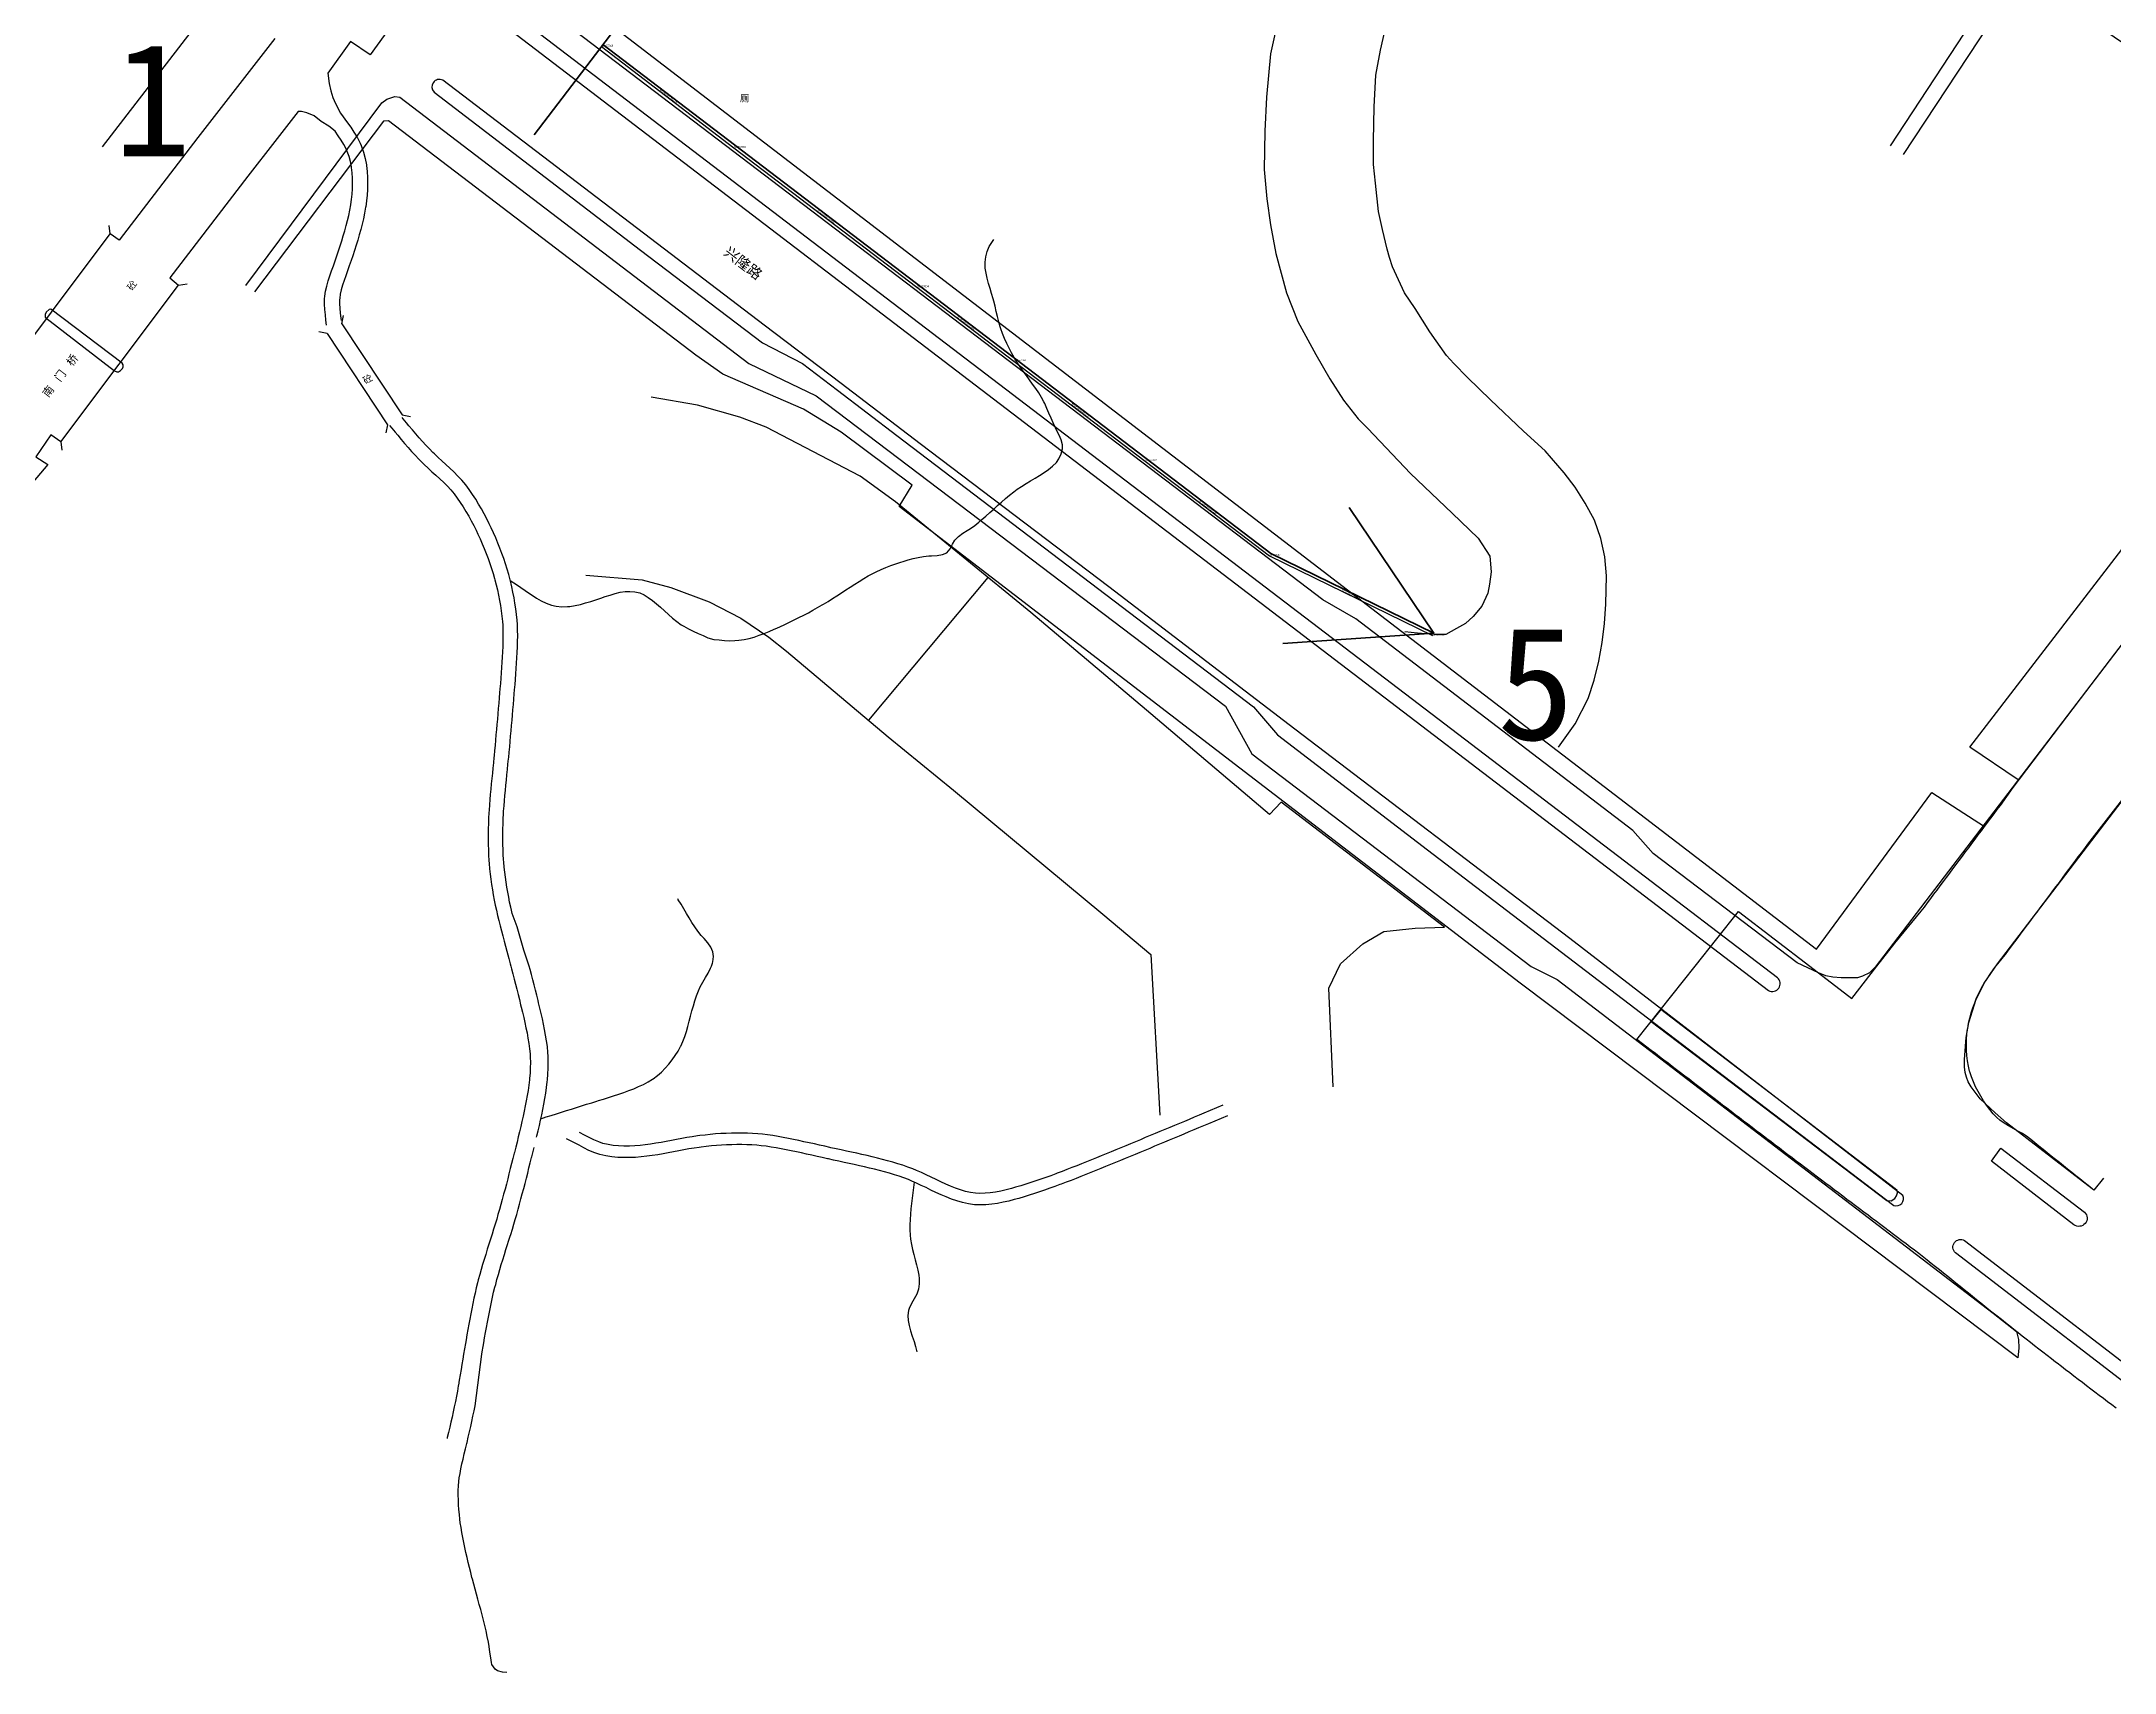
# Model space of a CAD drawing. Extents: x 563510 to 564800, y 3598549 to 3601000.
# Drawn here: x 563705.9 to 564097.8, y 3598616.5 to 3598924.8 of the extents above; entities that cross this region are included whole.
import ezdxf
from ezdxf.enums import TextEntityAlignment as Align

# ---------------------------------------------------------------- set-up
doc = ezdxf.new("R2010")
doc.units = 0
for name, color, linetype in [('DLSS', 8, 'CONTINUOUS'), ('JM_JM', 252, 'CONTINUOUS'), ('JT_JT', 252, 'CONTINUOUS'), ('SXSS', 5, 'CONTINUOUS'), ('YSDSX', 3, 'CONTINUOUS'), ('YSLINE', 3, 'CONTINUOUS'), ('YSLINEflow', 7, 'Continuous'), ('YSXSX', 3, 'CONTINUOUS')]:
    doc.layers.add(name, color=color, linetype=linetype)
doc.styles.add('____', font='____')
doc.styles.add('____0', font='____0')
doc.styles.add('_______', font='_______')
doc.styles.add('GXDBZ', font='GXDBZ')
doc.styles.add('GXXBZ', font='GXXBZ')
doc.styles.add('HZTXT', font='HZTXT')

msp = doc.modelspace()

# ---------------------------------------------------------------- linework, layer by layer
at = {"layer": 'DLSS', "linetype": 'CONTINUOUS'}
for points in [[(563717.42, 3598904.89), (563764.35, 3598965.74), (563764.19, 3598967.98), (563763.92, 3598971.49), (563749.87, 3599008.79)], [(563793.1, 3598943.71), (563960.15, 3598815.57), (564041.51, 3598753.25), (564063.28, 3598782.83), (564073.26, 3598776.41)], [(564126.17, 3598846.19), (564052.56, 3598749.81), (564051.48, 3598748.77), (564050.17, 3598748.1), (564049.24, 3598747.8), (564048.12, 3598747.8), (564046.17, 3598747.78), (564044.55, 3598747.93), (564043.25, 3598748.21), (564041.89, 3598748.72), (564037.82, 3598750.62), (564010.59, 3598771.31), (564006.77, 3598775.65), (563954.38, 3598815.68), (563948.12, 3598819.23), (563792.04, 3598938.07)], [(563744.56, 3598878.71), (563770.28, 3598913.23), (563771.18, 3598913.93), (563772.68, 3598914.43), (563773.64, 3598914.29), (563839.61, 3598863.95), (563852.37, 3598857.84), (563929.74, 3598799.18), (563934.74, 3598790.14), (563987.51, 3598749.96), (563992.43, 3598747.49), (564074.88, 3598684.44), (564079.27, 3598680.95)], [(564079.27, 3598680.95), (564079.68, 3598679.43), (564079.73, 3598677.79), (564079.53, 3598675.99), (563985.47, 3598746.78), (563932.46, 3598787.44), (563868.08, 3598836.93), (563870.54, 3598840.95), (563857.06, 3598850.93), (563849.96, 3598855.33), (563834.71, 3598861.91), (563829.63, 3598865.49), (563771.49, 3598909.82), (563770.57, 3598909.74), (563746.18, 3598877.49)], [(564093.59, 3598707.93), (564077.39, 3598720.4), (564075.23, 3598722.28), (564072.44, 3598724.95), (564070.69, 3598727.18), (564070.16, 3598728.14), (564069.81, 3598729.04), (564069.6, 3598729.92), (564069.48, 3598730.96), (564069.46, 3598732.35), (564069.77, 3598736.5), (564070.27, 3598739.33), (564071.67, 3598743.77), (564073.31, 3598746.97), (564075.73, 3598750.44), (564129.2, 3598820.37), (564161.44, 3598862.51), (564181.16, 3598889.22)], [(564079.62, 3598785.24), (564070.49, 3598791.41), (564117.86, 3598853.02)]]:
    msp.add_lwpolyline(points, dxfattribs=at)
at = {"layer": 'DLSS'}
for points in [[(563792.63, 3598931.91, 0.881065), (563791.05, 3598929.63), (564032.41, 3598745.39, 0.896317), (564034.09, 3598747.83)], [(563781.76, 3598917.49, 0.84944), (563780.13, 3598915.26), (563819.18, 3598885.39), (563842.24, 3598867.86), (563849.76, 3598863.96), (563856.37, 3598858.88), (563867.59, 3598850.3), (563935.02, 3598799.02), (563939.55, 3598793.76), (563967.93, 3598771.98), (564010.58, 3598739.42), (564056.09, 3598704.78, 0.679677), (564057.79, 3598706.67), (563994.83, 3598755.26), (563942.86, 3598794.84), (563907.69, 3598821.73), (563872.03, 3598848.74), (563857.09, 3598860.16), (563842.56, 3598871.2)]]:
    msp.add_lwpolyline(points, format="xyb", close=True, dxfattribs=at)
at = {"layer": 'JT_JT', "linetype": 'CONTINUOUS'}
for p, q in [((563718.92, 3598888.46), (563718.7, 3598890.04)), ((563731.83, 3598878.75), (563733.42, 3598878.97)), ((563762.67, 3598871.46), (563762.99, 3598873.03)), ((563759.9, 3598869.62), (563758.33, 3598869.94)), ((563771.33, 3598852.37), (563771.02, 3598850.8)), ((563774.11, 3598854.21), (563775.68, 3598853.89)), ((563709.55, 3598849.11), (563709.77, 3598847.53))]:
    msp.add_line(p, q, dxfattribs=at)
for points in [[(563811.12, 3598979.54), (563795.14, 3598959.05), (563779.96, 3598938.79), (563768.03, 3598922.3), (563764.33, 3598924.78), (563764.33, 3598924.78), (563760.03, 3598918.82)], [(564060.51, 3598929.67), (564061.55, 3598928.9), (564067.4, 3598937.28), (564068.76, 3598936.77), (564072.43, 3598942.97), (564077.86, 3598939.29), (564055.38, 3598905.09)], [(564149, 3598890.42), (564140.43, 3598896.47), (564108.27, 3598918.45), (564083.29, 3598935.61), (564080.34, 3598937.61), (564057.89, 3598903.44)], [(563750, 3598925.39), (563735.47, 3598906.65), (563720.56, 3598887.27), (563720.56, 3598887.27), (563718.92, 3598888.46)], [(563760.03, 3598918.82), (563760.29, 3598916.84), (563760.6, 3598915.51), (563761.01, 3598914.25), (563761.5, 3598913.09), (563762.42, 3598911.28), (563763.77, 3598909.45), (563763.77, 3598909.45), (563764.36, 3598908.6), (563764.96, 3598907.69), (563765.56, 3598906.7), (563766.13, 3598905.6), (563766.32, 3598905.13), (563766.78, 3598903.91), (563767.1, 3598902.71), (563767.32, 3598901.52), (563767.34, 3598901.37), (563767.46, 3598900.21), (563767.52, 3598899.07), (563767.54, 3598897.96), (563767.51, 3598896.86), (563767.45, 3598895.76), (563767.35, 3598894.66), (563767.2, 3598893.56), (563767.19, 3598893.46), (563766.99, 3598892.37), (563766.77, 3598891.31), (563766.52, 3598890.28), (563766.26, 3598889.27), (563765.98, 3598888.27), (563765.69, 3598887.27), (563765.39, 3598886.29), (563765.08, 3598885.3), (563764.76, 3598884.31), (563764.45, 3598883.39), (563764.1, 3598882.41), (563763.76, 3598881.45), (563763.43, 3598880.52), (563763.11, 3598879.6), (563762.83, 3598878.72), (563762.59, 3598877.86), (563762.4, 3598877.06), (563762.28, 3598876.31), (563762.25, 3598875.96), (563762.24, 3598875.23), (563762.29, 3598874.4), (563762.39, 3598873.48), (563762.5, 3598872.48), (563762.55, 3598872.06)], [(563754.43, 3598911.6), (563750, 3598905.89)], [(563759.79, 3598871.16), (563759.69, 3598872.15), (563759.57, 3598873.15), (563759.47, 3598874.15), (563759.41, 3598875.15), (563759.42, 3598876.14), (563759.46, 3598876.64), (563759.62, 3598877.61), (563759.84, 3598878.58), (563760.12, 3598879.54), (563760.43, 3598880.5), (563760.75, 3598881.46), (563761.09, 3598882.41), (563761.43, 3598883.37), (563761.77, 3598884.32), (563762.07, 3598885.21), (563762.38, 3598886.16), (563762.68, 3598887.12), (563762.97, 3598888.08), (563763.25, 3598889.04), (563763.52, 3598890), (563763.77, 3598890.97), (563764, 3598891.94), (563764.21, 3598892.91), (563764.39, 3598893.9), (563764.4, 3598893.98), (563764.53, 3598894.97), (563764.62, 3598895.97), (563764.68, 3598896.97), (563764.7, 3598897.98), (563764.69, 3598898.98), (563764.64, 3598899.98), (563764.53, 3598900.98), (563764.51, 3598901.11), (563764.33, 3598902.1), (563764.07, 3598903.07), (563763.72, 3598904), (563763.55, 3598904.42), (563763.09, 3598905.31), (563762.57, 3598906.16), (563762.02, 3598907), (563761.44, 3598907.83), (563761.44, 3598907.83), (563760.26, 3598908.81), (563758.81, 3598909.71), (563757.46, 3598910.75), (563756.1, 3598911.32), (563755.06, 3598911.55), (563754.43, 3598911.6)], [(563750, 3598905.89), (563744.93, 3598899.35), (563730.17, 3598880.16), (563731.83, 3598878.75)], [(563696.64, 3598858.82), (563718.92, 3598888.46)], [(563794.54, 3598822.89), (563795.68, 3598822.14), (563796.51, 3598821.58), (563797.34, 3598821.03), (563798.18, 3598820.47), (563798.66, 3598820.15), (563799.52, 3598819.6), (563800.4, 3598819.07), (563801.33, 3598818.61), (563802.31, 3598818.24), (563803.22, 3598818.05), (563804.27, 3598817.95), (563805.33, 3598817.97), (563805.77, 3598818.02), (563806.79, 3598818.18), (563807.79, 3598818.4), (563808.77, 3598818.67), (563809.74, 3598818.96), (563810.7, 3598819.27), (563811.66, 3598819.59), (563812.46, 3598819.86), (563813.41, 3598820.17), (563814.35, 3598820.45), (563815.3, 3598820.68), (563816.25, 3598820.82), (563817.14, 3598820.85), (563818.1, 3598820.77), (563819, 3598820.56), (563819.82, 3598820.2), (563820.62, 3598819.72), (563821.39, 3598819.15), (563822.16, 3598818.52), (563822.91, 3598817.85), (563823.67, 3598817.17), (563824.43, 3598816.48), (563825.21, 3598815.81), (563826.01, 3598815.16), (563826.87, 3598814.56), (563827.32, 3598814.27), (563828.22, 3598813.76), (563829.13, 3598813.31), (563830.05, 3598812.89), (563830.98, 3598812.49), (563831.91, 3598812.1), (563833, 3598811.79), (563834.01, 3598811.67), (563835.01, 3598811.58), (563836.01, 3598811.53), (563837, 3598811.55), (563837.74, 3598811.61), (563838.72, 3598811.74), (563839.69, 3598811.95), (563840.65, 3598812.23), (563841.6, 3598812.55), (563842.55, 3598812.9), (563843.49, 3598813.29), (563844.42, 3598813.69), (563844.58, 3598813.76), (563845.5, 3598814.17), (563846.41, 3598814.6), (563847.32, 3598815.03), (563848.22, 3598815.47), (563849.11, 3598815.92), (563850, 3598816.37), (563850.89, 3598816.83), (563851.76, 3598817.31), (563852.63, 3598817.79), (563853.5, 3598818.29), (563853.76, 3598818.44), (563854.61, 3598818.96), (563855.45, 3598819.49), (563856.29, 3598820.03), (563857.13, 3598820.58), (563857.97, 3598821.13), (563858.81, 3598821.68), (563859.65, 3598822.22), (563860.5, 3598822.75), (563861.35, 3598823.28), (563862.21, 3598823.78), (563863.09, 3598824.26), (563863.71, 3598824.57), (563864.62, 3598825), (563865.55, 3598825.39), (563866.48, 3598825.75), (563867.43, 3598826.09), (563868.37, 3598826.4), (563868.8, 3598826.53), (563869.75, 3598826.81), (563870.7, 3598827.06), (563871.66, 3598827.27), (563872.65, 3598827.44), (563873.67, 3598827.57), (563874.18, 3598827.6), (563875.25, 3598827.66), (563876.27, 3598827.8), (563877.06, 3598828.16), (563877.67, 3598828.88), (563878.16, 3598829.79), (563878.6, 3598830.51), (563879.28, 3598831.24), (563880.09, 3598831.84), (563880.94, 3598832.38), (563881.52, 3598832.74), (563882.33, 3598833.32), (563883.12, 3598833.94), (563883.68, 3598834.42), (563884.43, 3598835.07), (563885.18, 3598835.74), (563885.93, 3598836.42), (563886.67, 3598837.09), (563887.42, 3598837.75), (563888.17, 3598838.41), (563888.94, 3598839.05), (563889.72, 3598839.67), (563890.37, 3598840.15), (563891.2, 3598840.7), (563892.04, 3598841.23), (563892.89, 3598841.75), (563893.75, 3598842.26), (563894.6, 3598842.79), (563895.45, 3598843.33), (563896.26, 3598843.89), (563897.05, 3598844.52), (563897.77, 3598845.22), (563898.27, 3598845.91), (563898.7, 3598846.84), (563898.91, 3598847.83), (563898.91, 3598848.53), (563898.69, 3598849.49), (563898.3, 3598850.41), (563897.82, 3598851.32), (563897.58, 3598851.77), (563897.15, 3598852.69), (563896.76, 3598853.62), (563896.38, 3598854.55), (563896, 3598855.46), (563895.59, 3598856.36), (563895.43, 3598856.68), (563894.95, 3598857.54), (563894.43, 3598858.39), (563893.87, 3598859.21), (563893.29, 3598860.03), (563892.7, 3598860.84), (563892.1, 3598861.65), (563891.51, 3598862.46), (563890.93, 3598863.29), (563890.37, 3598864.12), (563890.31, 3598864.21), (563889.79, 3598865.07), (563889.3, 3598865.95), (563888.83, 3598866.84), (563888.4, 3598867.74), (563887.99, 3598868.66), (563887.61, 3598869.58), (563887.28, 3598870.52), (563887.16, 3598870.88), (563886.89, 3598871.83), (563886.64, 3598872.8), (563886.41, 3598873.77), (563886.18, 3598874.75), (563885.94, 3598875.72), (563885.82, 3598876.17), (563885.54, 3598877.14), (563885.25, 3598878.1), (563884.96, 3598879.07), (563884.7, 3598880.04), (563884.49, 3598881.02), (563884.34, 3598881.97), (563884.33, 3598883.01), (563884.33, 3598883.08), (563884.45, 3598884.1), (563884.69, 3598885.1), (563885.07, 3598886.05), (563885.96, 3598887.37)], [(563709.55, 3598849.11), (563731.83, 3598878.75)], [(563759.9, 3598869.62), (563771.33, 3598852.37)], [(563762.67, 3598871.46), (563774.11, 3598854.21)], [(563771.71, 3598852.21), (563772.14, 3598851.69), (563772.78, 3598850.93), (563773.26, 3598850.36), (563773.91, 3598849.6), (563774.56, 3598848.84), (563775.22, 3598848.08), (563775.88, 3598847.33), (563776.55, 3598846.59), (563777.24, 3598845.86), (563777.94, 3598845.15), (563778.25, 3598844.84), (563778.98, 3598844.15), (563779.72, 3598843.47), (563780.47, 3598842.8), (563781.21, 3598842.13), (563781.94, 3598841.44), (563782.64, 3598840.74), (563783.29, 3598840.04), (563783.93, 3598839.27), (563784.52, 3598838.48), (563785.09, 3598837.65), (563785.64, 3598836.81), (563786.16, 3598835.96), (563786.67, 3598835.08), (563787.15, 3598834.2), (563787.62, 3598833.31), (563788.07, 3598832.41), (563788.41, 3598831.7), (563788.83, 3598830.78), (563789.23, 3598829.86), (563789.61, 3598828.94), (563789.98, 3598828.01), (563790.33, 3598827.07), (563790.67, 3598826.13), (563790.99, 3598825.18), (563791.3, 3598824.23), (563791.58, 3598823.27), (563791.64, 3598823.06), (563791.89, 3598822.1), (563792.12, 3598821.12), (563792.32, 3598820.14), (563792.51, 3598819.15), (563792.68, 3598818.17), (563792.82, 3598817.17), (563792.95, 3598816.18), (563793.04, 3598815.19), (563793.1, 3598814.44), (563793.14, 3598813.44), (563793.15, 3598812.44), (563793.14, 3598811.45), (563793.12, 3598810.45), (563793.07, 3598809.45), (563793.02, 3598808.45), (563792.96, 3598807.45), (563792.89, 3598806.45), (563792.82, 3598805.45), (563792.74, 3598804.45), (563792.66, 3598803.45), (563792.58, 3598802.45), (563792.52, 3598801.71), (563792.44, 3598800.71), (563792.35, 3598799.71), (563792.27, 3598798.71), (563792.18, 3598797.72), (563792.1, 3598796.72), (563792.01, 3598795.72), (563791.92, 3598794.73), (563791.83, 3598793.73), (563791.74, 3598792.74), (563791.65, 3598791.74), (563791.56, 3598790.75), (563791.47, 3598789.75), (563791.44, 3598789.45), (563791.34, 3598788.46), (563791.24, 3598787.46), (563791.14, 3598786.47), (563791.04, 3598785.47), (563790.94, 3598784.48), (563790.84, 3598783.48), (563790.75, 3598782.49), (563790.66, 3598781.49), (563790.58, 3598780.49), (563790.51, 3598779.5), (563790.48, 3598778.98), (563790.43, 3598777.98), (563790.4, 3598776.98), (563790.37, 3598775.98), (563790.36, 3598774.98), (563790.36, 3598773.98), (563790.37, 3598772.98), (563790.39, 3598771.98), (563790.43, 3598770.98), (563790.49, 3598769.98), (563790.53, 3598769.42), (563790.62, 3598768.43), (563790.73, 3598767.43), (563790.85, 3598766.44), (563791, 3598765.45), (563791.15, 3598764.46), (563791.32, 3598763.48), (563791.51, 3598762.49), (563791.7, 3598761.55), (563791.91, 3598760.57), (563792.14, 3598759.6), (563792.38, 3598758.63), (563792.62, 3598757.66), (563792.87, 3598756.69), (563793.12, 3598755.72), (563793.38, 3598754.76), (563793.63, 3598753.79), (563793.87, 3598752.82), (563793.87, 3598752.82), (563794.27, 3598751.44), (563794.52, 3598750.47), (563794.64, 3598750)], [(563798.09, 3598750), (563797.83, 3598750.74), (563797.12, 3598753.04), (563795.82, 3598757.45), (563794.9, 3598759.99), (563794.9, 3598759.99), (563794.76, 3598760.57), (563794.62, 3598761.19), (563794.41, 3598762.13), (563794.23, 3598763.02), (563794.05, 3598763.97), (563793.89, 3598764.91), (563793.74, 3598765.86), (563793.6, 3598766.81), (563793.48, 3598767.76), (563793.38, 3598768.71), (563793.3, 3598769.64), (563793.26, 3598770.17), (563793.2, 3598771.11), (563793.17, 3598772.07), (563793.15, 3598773.03), (563793.14, 3598773.99), (563793.14, 3598774.96), (563793.15, 3598775.93), (563793.17, 3598776.9), (563793.21, 3598777.87), (563793.25, 3598778.83), (563793.28, 3598779.32), (563793.35, 3598780.29), (563793.43, 3598781.26), (563793.51, 3598782.24), (563793.6, 3598783.22), (563793.7, 3598784.21), (563793.8, 3598785.19), (563793.9, 3598786.19), (563794, 3598787.18), (563794.1, 3598788.18), (563794.2, 3598789.18), (563794.23, 3598789.48), (563794.32, 3598790.49), (563794.42, 3598791.49), (563794.51, 3598792.49), (563794.6, 3598793.49), (563794.69, 3598794.48), (563794.77, 3598795.48), (563794.86, 3598796.48), (563794.95, 3598797.48), (563795.03, 3598798.48), (563795.11, 3598799.48), (563795.2, 3598800.48), (563795.28, 3598801.47), (563795.34, 3598802.22), (563795.43, 3598803.23), (563795.51, 3598804.23), (563795.59, 3598805.24), (563795.66, 3598806.25), (563795.73, 3598807.27), (563795.79, 3598808.29), (563795.85, 3598809.32), (563795.89, 3598810.35), (563795.92, 3598811.39), (563795.93, 3598812.45), (563795.91, 3598813.52), (563795.87, 3598814.6), (563795.81, 3598815.41), (563795.7, 3598816.49), (563795.57, 3598817.55), (563795.42, 3598818.6), (563795.24, 3598819.64), (563795.04, 3598820.69), (563794.82, 3598821.72), (563794.69, 3598822.3), (563794.69, 3598822.3), (563794.31, 3598823.8), (563794.25, 3598824.02), (563793.95, 3598825.04), (563793.63, 3598826.05), (563793.29, 3598827.05), (563792.94, 3598828.03), (563792.57, 3598829.01), (563792.18, 3598829.98), (563791.78, 3598830.95), (563791.36, 3598831.91), (563790.93, 3598832.88), (563790.56, 3598833.63), (563790.09, 3598834.58), (563789.59, 3598835.52), (563789.08, 3598836.45), (563788.55, 3598837.37), (563787.99, 3598838.29), (563787.4, 3598839.2), (563786.78, 3598840.1), (563786.1, 3598840.99), (563785.38, 3598841.87), (563784.64, 3598842.66), (563783.86, 3598843.44), (563783.09, 3598844.17), (563782.33, 3598844.86), (563781.58, 3598845.53), (563780.87, 3598846.19), (563780.19, 3598846.83), (563779.89, 3598847.12), (563779.24, 3598847.78), (563778.59, 3598848.47), (563777.95, 3598849.18), (563777.3, 3598849.91), (563776.66, 3598850.65), (563776.02, 3598851.4), (563775.38, 3598852.15), (563774.91, 3598852.72), (563774.26, 3598853.48), (563774.07, 3598853.71)], [(564052.9, 3598750), (564056.27, 3598754.35), (564061.28, 3598760.39), (564061.88, 3598761.19), (564062.48, 3598761.99), (564063.08, 3598762.79), (564063.68, 3598763.59), (564064.28, 3598764.39), (564064.88, 3598765.19), (564065.47, 3598766), (564066.07, 3598766.8), (564066.67, 3598767.6), (564067.27, 3598768.4), (564067.87, 3598769.2), (564068.47, 3598770), (564069.07, 3598770.8), (564069.67, 3598771.6), (564070.27, 3598772.4), (564070.86, 3598773.2), (564071.46, 3598774), (564072.06, 3598774.81), (564072.66, 3598775.61), (564073.26, 3598776.41), (564073.86, 3598777.21), (564074.46, 3598778.01), (564075.06, 3598778.81), (564075.65, 3598779.61), (564076.25, 3598780.41), (564078.64, 3598783.78), (564078.64, 3598783.78), (564078.64, 3598783.78), (564078.64, 3598783.78), (564092.56, 3598802.12), (564131.27, 3598852.79)], [(563709.55, 3598849.12), (563707.7, 3598850.42), (563704.86, 3598846.32), (563707.12, 3598844.82), (563704.34, 3598841.58)], [(564075.37, 3598750), (564075.44, 3598750.1), (564075.44, 3598750.1), (564076.61, 3598751.43), (564077.21, 3598752.23), (564077.81, 3598753.03), (564078.41, 3598753.83), (564079, 3598754.63), (564079.6, 3598755.44), (564080.2, 3598756.24), (564080.8, 3598757.04), (564081.4, 3598757.84), (564082, 3598758.64), (564082.6, 3598759.44), (564083.19, 3598760.24), (564083.79, 3598761.04), (564084.39, 3598761.84), (564084.99, 3598762.64), (564085.59, 3598763.44), (564086.19, 3598764.25), (564086.79, 3598765.05), (564087.39, 3598765.85), (564087.99, 3598766.65), (564088.58, 3598767.45), (564089.18, 3598768.25), (564089.78, 3598769.05), (564090.38, 3598769.85), (564090.98, 3598770.65), (564091.58, 3598771.45), (564092.18, 3598772.25), (564092.78, 3598773.06), (564106.91, 3598791.19)], [(563832.55, 3598750), (563832.75, 3598750.55), (563832.82, 3598750.83), (563832.94, 3598751.85), (563832.84, 3598752.73), (563832.45, 3598753.62), (563831.87, 3598754.43), (563831.19, 3598755.21), (563830.63, 3598755.83), (563829.99, 3598756.63), (563829.4, 3598757.45), (563828.85, 3598758.29), (563828.33, 3598759.13), (563827.83, 3598759.99), (563827.32, 3598760.85), (563826.82, 3598761.71), (563826.3, 3598762.56), (563826.19, 3598762.72)], [(564018.52, 3598750), (564026.73, 3598760.32), (564040.23, 3598750)], [(563794.64, 3598750), (563794.77, 3598749.5), (563795.02, 3598748.53), (563795.27, 3598747.56), (563795.52, 3598746.6), (563795.76, 3598745.63), (563796.01, 3598744.66), (563796.25, 3598743.69), (563796.49, 3598742.71), (563796.6, 3598742.27), (563796.83, 3598741.29), (563797.07, 3598740.32), (563797.29, 3598739.34), (563797.5, 3598738.36), (563797.7, 3598737.38), (563797.88, 3598736.39), (563798.04, 3598735.4), (563798.17, 3598734.41), (563798.27, 3598733.42), (563798.31, 3598732.81), (563798.33, 3598731.81), (563798.32, 3598730.81), (563798.27, 3598729.81), (563798.19, 3598728.81), (563798.17, 3598728.51), (563798.05, 3598727.52), (563797.91, 3598726.53), (563797.74, 3598725.54), (563797.56, 3598724.56), (563797.37, 3598723.58), (563797.17, 3598722.6), (563796.96, 3598721.62), (563796.74, 3598720.65), (563796.51, 3598719.67), (563796.28, 3598718.69), (563796.04, 3598717.72), (563795.81, 3598716.75), (563795.56, 3598715.78), (563795.32, 3598714.81), (563795.28, 3598714.64), (563795.04, 3598713.67), (563794.79, 3598712.7), (563794.54, 3598711.73), (563794.29, 3598710.76), (563794.04, 3598709.79), (563793.79, 3598708.82), (563793.54, 3598707.86), (563793.28, 3598706.89), (563793.02, 3598705.92), (563792.76, 3598704.96), (563792.49, 3598704), (563792.21, 3598703.04), (563791.97, 3598702.21), (563791.69, 3598701.26), (563791.39, 3598700.3), (563791.09, 3598699.35), (563790.8, 3598698.39), (563790.49, 3598697.44), (563790.19, 3598696.48), (563789.9, 3598695.53), (563789.6, 3598694.57), (563789.31, 3598693.61), (563789.03, 3598692.65), (563788.75, 3598691.69), (563788.49, 3598690.73), (563788.34, 3598690.14), (563788.1, 3598689.17), (563787.87, 3598688.2), (563787.66, 3598687.22), (563787.45, 3598686.24), (563787.26, 3598685.26), (563787.06, 3598684.28), (563786.88, 3598683.3), (563786.7, 3598682.31), (563786.52, 3598681.33), (563786.34, 3598680.34), (563786.17, 3598679.36), (563786.05, 3598678.66), (563785.88, 3598677.67), (563785.71, 3598676.68), (563785.55, 3598675.7), (563785.38, 3598674.71), (563785.22, 3598673.73), (563785.05, 3598672.74), (563784.89, 3598671.75), (563784.72, 3598670.77), (563784.7, 3598670.67), (563784.7, 3598670.67), (563784.57, 3598669.67), (563784.36, 3598668.69), (563784.16, 3598667.71), (563783.95, 3598666.73), (563783.73, 3598665.76), (563783.52, 3598664.78), (563783.31, 3598663.8), (563783.09, 3598662.83), (563782.86, 3598661.85), (563782.63, 3598660.88), (563782.6, 3598660.72)], [(563799.51, 3598717.66), (563799.57, 3598717.91), (563799.81, 3598718.9), (563800.04, 3598719.89), (563800.26, 3598720.89), (563800.48, 3598721.9), (563800.69, 3598722.91), (563800.89, 3598723.93), (563801.08, 3598724.96), (563801.25, 3598726.01), (563801.41, 3598727.08), (563801.53, 3598728.16), (563801.57, 3598728.49), (563801.66, 3598729.59), (563801.71, 3598730.71), (563801.72, 3598731.84), (563801.69, 3598732.98), (563801.65, 3598733.68), (563801.54, 3598734.8), (563801.39, 3598735.9), (563801.22, 3598736.97), (563801.03, 3598738.02), (563800.82, 3598739.06), (563800.6, 3598740.08), (563800.37, 3598741.09), (563800.13, 3598742.09), (563799.89, 3598743.08), (563799.78, 3598743.52), (563799.54, 3598744.5), (563799.29, 3598745.48), (563799.05, 3598746.46), (563798.8, 3598747.43), (563798.55, 3598748.41), (563798.3, 3598749.38), (563798.09, 3598750)], [(563800.33, 3598721.17), (563801.34, 3598721.5), (563802.29, 3598721.79), (563803.24, 3598722.1), (563804.19, 3598722.4), (563805.15, 3598722.7), (563806.1, 3598723), (563807.05, 3598723.3), (563808.01, 3598723.6), (563808.96, 3598723.9), (563809.92, 3598724.2), (563810.88, 3598724.5), (563811.18, 3598724.59), (563812.14, 3598724.89), (563813.1, 3598725.19), (563814.07, 3598725.5), (563815.03, 3598725.81), (563815.99, 3598726.14), (563816.94, 3598726.48), (563817.87, 3598726.84), (563818.79, 3598727.23), (563819.7, 3598727.64), (563820.57, 3598728.11), (563821.41, 3598728.63), (563821.56, 3598728.73), (563822.35, 3598729.34), (563823.1, 3598730), (563823.81, 3598730.72), (563824.49, 3598731.48), (563825.12, 3598732.27), (563825.72, 3598733.1), (563826.26, 3598733.95), (563826.74, 3598734.83), (563826.76, 3598734.86), (563827.16, 3598735.77), (563827.51, 3598736.71), (563827.82, 3598737.66), (563828.1, 3598738.62), (563828.37, 3598739.6), (563828.62, 3598740.57), (563828.88, 3598741.54), (563829.14, 3598742.51), (563829.43, 3598743.47), (563829.75, 3598744.42), (563830.11, 3598745.35), (563830.46, 3598746.1), (563830.95, 3598746.98), (563831.46, 3598747.84), (563831.97, 3598748.71), (563832.41, 3598749.61), (563832.55, 3598750)], [(564098.12, 3598666.45), (564097.32, 3598667.05), (564096.52, 3598667.65), (564095.72, 3598668.26), (564094.92, 3598668.86), (564094.12, 3598669.46), (564093.33, 3598670.07), (564092.53, 3598670.67), (564091.74, 3598671.28), (564090.94, 3598671.88), (564090.15, 3598672.49), (564089.35, 3598673.1), (564088.56, 3598673.71), (564087.77, 3598674.32), (564086.98, 3598674.93), (564086.67, 3598675.17), (564085.88, 3598675.78), (564085.09, 3598676.4), (564084.3, 3598677.01), (564083.51, 3598677.62), (564082.72, 3598678.24), (564081.93, 3598678.86), (564081.15, 3598679.48), (564080.36, 3598680.09), (564079.58, 3598680.71), (564078.79, 3598681.33), (564078.01, 3598681.95), (564077.22, 3598682.58), (564076.44, 3598683.2), (564075.66, 3598683.82), (564074.88, 3598684.44), (564074.09, 3598685.07), (564073.31, 3598685.69), (564072.53, 3598686.31), (564071.75, 3598686.94), (564070.97, 3598687.56), (564070.19, 3598688.19), (564069.41, 3598688.81), (564068.63, 3598689.44), (564067.85, 3598690.06), (564067.07, 3598690.69), (564066.29, 3598691.32), (564065.51, 3598691.94), (564064.73, 3598692.57), (564063.95, 3598693.19), (564063.17, 3598693.82), (564062.39, 3598694.45), (564062.39, 3598694.45), (564060.81, 3598695.69), (564060.01, 3598696.29), (564059.21, 3598696.9), (564058.41, 3598697.5), (564057.62, 3598698.1), (564056.82, 3598698.7), (564056.02, 3598699.3), (564055.22, 3598699.9), (564054.42, 3598700.51), (564053.62, 3598701.11), (564052.82, 3598701.71), (564052.02, 3598702.31), (564051.22, 3598702.91), (564050.43, 3598703.52), (564049.63, 3598704.12), (564048.83, 3598704.72), (564048.03, 3598705.32), (564047.23, 3598705.92), (564046.44, 3598706.52), (564045.64, 3598707.13), (564044.84, 3598707.73), (564044.04, 3598708.33), (564043.24, 3598708.94), (564042.44, 3598709.54), (564041.65, 3598710.14), (564040.85, 3598710.74), (564040.05, 3598711.35), (564039.25, 3598711.95), (564038.46, 3598712.55), (564037.66, 3598713.16), (564036.86, 3598713.76), (564036.06, 3598714.37), (564035.27, 3598714.97), (564034.47, 3598715.58), (564033.68, 3598716.18), (564032.88, 3598716.79), (564032.08, 3598717.39), (564031.69, 3598717.69), (564030.89, 3598718.3), (564030.1, 3598718.9), (564029.3, 3598719.51), (564028.51, 3598720.11), (564027.71, 3598720.72), (564026.91, 3598721.33), (564026.12, 3598721.93), (564025.32, 3598722.54), (564024.53, 3598723.15), (564023.73, 3598723.75), (564022.94, 3598724.36), (564022.15, 3598724.97), (564021.35, 3598725.58), (564020.56, 3598726.18), (564019.76, 3598726.79), (564018.97, 3598727.4), (564018.18, 3598728.01), (564017.38, 3598728.62), (564016.59, 3598729.22), (564015.79, 3598729.83), (564015, 3598730.44), (564014.2, 3598731.04), (564013.41, 3598731.65), (564012.61, 3598732.26), (564011.82, 3598732.87), (564011.03, 3598733.48), (564010.23, 3598734.08), (564007.52, 3598736.16), (564018.52, 3598750)], [(564040.23, 3598750), (564048.19, 3598743.92), (564052.9, 3598750)], [(564095.77, 3598709.93), (564093.92, 3598707.67), (564093.59, 3598707.93), (564092.82, 3598708.55), (564092.05, 3598709.16), (564091.28, 3598709.78), (564090.51, 3598710.39), (564089.73, 3598711.01), (564088.96, 3598711.63), (564088.19, 3598712.25), (564087.41, 3598712.87), (564086.64, 3598713.49), (564085.86, 3598714.11), (564085.09, 3598714.73), (564084.31, 3598715.36), (564083.54, 3598715.98), (564082.76, 3598716.61), (564081.98, 3598717.23), (564081.2, 3598717.86), (564081.2, 3598717.86), (564080.42, 3598718.35), (564079.53, 3598718.83), (564078.65, 3598719.31), (564077.77, 3598719.8), (564076.93, 3598720.33), (564076.13, 3598720.92), (564075.58, 3598721.41), (564074.89, 3598722.12), (564074.24, 3598722.89), (564073.64, 3598723.7), (564073.07, 3598724.54), (564072.53, 3598725.41), (564072.03, 3598726.3), (564071.56, 3598727.21), (564071.14, 3598728.14), (564070.77, 3598729.08), (564070.46, 3598730.04), (564070.43, 3598730.13), (564070.2, 3598731.11), (564070.04, 3598732.1), (564069.93, 3598733.1), (564069.86, 3598734.11), (564069.84, 3598735.12), (564069.86, 3598736.12), (564069.93, 3598737.13), (564070.05, 3598738.13), (564070.06, 3598738.22), (564070.24, 3598739.21), (564070.47, 3598740.19), (564070.74, 3598741.16), (564071.04, 3598742.12), (564071.39, 3598743.06), (564071.76, 3598744), (564072.18, 3598744.91), (564072.63, 3598745.8), (564072.7, 3598745.92), (564073.19, 3598746.79), (564073.73, 3598747.63), (564074.29, 3598748.47), (564074.86, 3598749.29), (564075.37, 3598750)], [(563929.24, 3598723.71), (563925.67, 3598722.21), (563924.74, 3598721.83), (563923.82, 3598721.44), (563922.9, 3598721.05), (563921.97, 3598720.67), (563921.05, 3598720.28), (563920.12, 3598719.9), (563919.2, 3598719.51), (563918.28, 3598719.13), (563917.35, 3598718.74), (563916.43, 3598718.36), (563915.51, 3598717.97), (563914.58, 3598717.59), (563913.66, 3598717.2), (563912.73, 3598716.82), (563911.81, 3598716.44), (563910.88, 3598716.05), (563909.96, 3598715.67), (563909.03, 3598715.29), (563908.11, 3598714.91), (563907.18, 3598714.53), (563906.26, 3598714.15), (563905.33, 3598713.77), (563904.41, 3598713.4), (563903.48, 3598713.02), (563902.55, 3598712.65), (563901.62, 3598712.28), (563900.7, 3598711.92), (563899.77, 3598711.56), (563898.84, 3598711.2), (563897.91, 3598710.85), (563897.65, 3598710.75), (563896.71, 3598710.4), (563895.78, 3598710.06), (563894.84, 3598709.73), (563893.9, 3598709.4), (563892.95, 3598709.09), (563892, 3598708.78), (563891.04, 3598708.49), (563890.07, 3598708.21), (563889.26, 3598707.98), (563888.27, 3598707.73), (563887.28, 3598707.5), (563886.28, 3598707.31), (563885.28, 3598707.16), (563884.29, 3598707.07), (563883.3, 3598707.05), (563882.51, 3598707.09), (563881.55, 3598707.22), (563880.59, 3598707.43), (563879.65, 3598707.7), (563878.71, 3598708.03), (563877.79, 3598708.4), (563876.86, 3598708.8), (563875.94, 3598709.22), (563875.02, 3598709.66), (563874.1, 3598710.1), (563873.17, 3598710.54), (563872.25, 3598710.98), (563871.32, 3598711.39), (563870.64, 3598711.67), (563869.7, 3598712.03), (563868.75, 3598712.37), (563867.79, 3598712.67), (563866.83, 3598712.96), (563865.87, 3598713.23), (563864.91, 3598713.49), (563863.94, 3598713.73), (563862.97, 3598713.97), (563861.99, 3598714.19), (563861.02, 3598714.41), (563860.04, 3598714.63), (563859.06, 3598714.84), (563858.09, 3598715.05), (563857.11, 3598715.26), (563856.13, 3598715.47), (563855.15, 3598715.69), (563854.95, 3598715.73), (563853.97, 3598715.95), (563852.99, 3598716.17), (563852.02, 3598716.39), (563851.04, 3598716.61), (563850.06, 3598716.82), (563849.08, 3598717.04), (563848.1, 3598717.24), (563847.12, 3598717.44), (563846.13, 3598717.63), (563845.15, 3598717.8), (563844.17, 3598717.97), (563843.18, 3598718.11), (563842.19, 3598718.23), (563841.35, 3598718.31), (563840.35, 3598718.38), (563839.35, 3598718.43), (563838.35, 3598718.45), (563837.35, 3598718.45), (563836.35, 3598718.44), (563835.35, 3598718.4), (563834.34, 3598718.35), (563833.34, 3598718.28), (563832.34, 3598718.19), (563831.35, 3598718.09), (563830.35, 3598717.97), (563829.91, 3598717.91), (563828.93, 3598717.76), (563827.94, 3598717.6), (563826.96, 3598717.42), (563825.98, 3598717.24), (563824.99, 3598717.05), (563824.01, 3598716.87), (563823.03, 3598716.69), (563822.05, 3598716.53), (563821.06, 3598716.37), (563820.06, 3598716.23), (563819.06, 3598716.12), (563818.06, 3598716.04), (563818.06, 3598716.04), (563817.05, 3598715.99), (563816.03, 3598715.99), (563815.02, 3598716.03), (563814.01, 3598716.12), (563813.02, 3598716.28), (563812.05, 3598716.51), (563811.25, 3598716.77), (563810.34, 3598717.16), (563809.44, 3598717.61), (563808.56, 3598718.08), (563807.59, 3598718.58)], [(563930.14, 3598721.72), (563926.51, 3598720.2), (563925.58, 3598719.81), (563924.66, 3598719.43), (563923.74, 3598719.04), (563922.81, 3598718.66), (563921.89, 3598718.27), (563920.96, 3598717.88), (563920.04, 3598717.5), (563919.12, 3598717.11), (563918.19, 3598716.73), (563917.27, 3598716.34), (563916.34, 3598715.96), (563915.42, 3598715.57), (563914.49, 3598715.19), (563913.57, 3598714.8), (563912.64, 3598714.42), (563911.72, 3598714.04), (563910.79, 3598713.65), (563909.87, 3598713.27), (563908.94, 3598712.89), (563908.01, 3598712.51), (563907.08, 3598712.13), (563906.15, 3598711.75), (563905.22, 3598711.38), (563904.29, 3598711), (563903.36, 3598710.63), (563902.43, 3598710.26), (563901.49, 3598709.89), (563900.55, 3598709.52), (563899.61, 3598709.16), (563898.67, 3598708.8), (563898.41, 3598708.71), (563897.47, 3598708.36), (563896.52, 3598708.01), (563895.56, 3598707.67), (563894.6, 3598707.34), (563893.63, 3598707.02), (563892.66, 3598706.7), (563891.67, 3598706.4), (563890.67, 3598706.11), (563889.82, 3598705.87), (563888.79, 3598705.61), (563887.73, 3598705.37), (563886.65, 3598705.16), (563885.55, 3598705), (563884.42, 3598704.9), (563883.27, 3598704.87), (563882.32, 3598704.92), (563881.16, 3598705.07), (563880.05, 3598705.32), (563878.98, 3598705.63), (563877.95, 3598705.99), (563876.95, 3598706.39), (563875.97, 3598706.81), (563875.01, 3598707.25), (563874.07, 3598707.69), (563873.15, 3598708.14), (563872.24, 3598708.57), (563871.34, 3598708.99), (563870.46, 3598709.38), (563869.82, 3598709.65), (563868.95, 3598709.98), (563868.05, 3598710.3), (563867.15, 3598710.59), (563866.23, 3598710.87), (563865.3, 3598711.13), (563864.36, 3598711.38), (563863.42, 3598711.61), (563862.46, 3598711.84), (563861.51, 3598712.07), (563860.54, 3598712.28), (563859.57, 3598712.5), (563858.6, 3598712.71), (563857.63, 3598712.92), (563856.65, 3598713.13), (563855.67, 3598713.34), (563854.68, 3598713.56), (563854.48, 3598713.6), (563853.5, 3598713.82), (563852.52, 3598714.04), (563851.54, 3598714.26), (563850.56, 3598714.48), (563849.59, 3598714.69), (563848.62, 3598714.9), (563847.66, 3598715.1), (563846.69, 3598715.3), (563845.74, 3598715.48), (563844.78, 3598715.65), (563843.83, 3598715.81), (563842.89, 3598715.95), (563841.95, 3598716.06), (563841.16, 3598716.14), (563840.23, 3598716.21), (563839.28, 3598716.25), (563838.33, 3598716.27), (563837.37, 3598716.27), (563836.41, 3598716.25), (563835.44, 3598716.22), (563834.48, 3598716.17), (563833.51, 3598716.1), (563832.55, 3598716.02), (563831.59, 3598715.92), (563830.64, 3598715.81), (563830.22, 3598715.75), (563829.27, 3598715.61), (563828.31, 3598715.45), (563827.35, 3598715.27), (563826.38, 3598715.1), (563825.4, 3598714.91), (563824.41, 3598714.73), (563823.41, 3598714.55), (563822.4, 3598714.37), (563821.38, 3598714.21), (563820.34, 3598714.07), (563819.28, 3598713.95), (563818.2, 3598713.86), (563818.2, 3598713.86), (563817.1, 3598713.81), (563815.99, 3598713.81), (563814.87, 3598713.85), (563813.74, 3598713.96), (563812.6, 3598714.14), (563811.45, 3598714.41), (563810.49, 3598714.73), (563809.41, 3598715.19), (563808.43, 3598715.68), (563807.54, 3598716.15), (563805.13, 3598717.39)], [(563793.86, 3598616.47), (563793.07, 3598616.53), (563792.12, 3598616.77), (563791.67, 3598617.13), (563791.06, 3598617.98), (563791.06, 3598617.98), (563790.97, 3598618.36), (563790.83, 3598619.27), (563790.69, 3598620.3), (563790.53, 3598621.38), (563790.39, 3598622.23), (563790.18, 3598623.3), (563789.95, 3598624.34), (563789.71, 3598625.37), (563789.46, 3598626.38), (563789.2, 3598627.38), (563788.94, 3598628.37), (563788.67, 3598629.35), (563788.41, 3598630.32), (563788.14, 3598631.28), (563787.88, 3598632.24), (563787.62, 3598633.19), (563787.37, 3598634.14), (563787.29, 3598634.46), (563787.05, 3598635.4), (563786.81, 3598636.35), (563786.59, 3598637.3), (563786.36, 3598638.25), (563786.15, 3598639.19), (563785.94, 3598640.14), (563785.74, 3598641.08), (563785.56, 3598642.02), (563785.39, 3598642.95), (563785.23, 3598643.87), (563785.09, 3598644.78), (563785.01, 3598645.44), (563784.91, 3598646.35), (563784.83, 3598647.28), (563784.77, 3598648.19), (563784.72, 3598649.11), (563784.7, 3598650.01), (563784.71, 3598650.9), (563784.75, 3598651.75), (563784.81, 3598652.58), (563784.9, 3598653.26), (563785.03, 3598654.11), (563785.2, 3598655), (563785.4, 3598655.9), (563785.61, 3598656.84), (563785.83, 3598657.79), (563786.07, 3598658.76), (563786.31, 3598659.75), (563786.36, 3598659.99), (563786.6, 3598660.98), (563786.83, 3598661.98), (563787.05, 3598662.97), (563787.27, 3598663.96), (563787.48, 3598664.94), (563787.7, 3598665.93), (563787.91, 3598666.91), (563787.91, 3598666.91), (563789.16, 3598676.66), (563789.22, 3598677.1), (563789.39, 3598678.08), (563789.51, 3598678.78), (563789.68, 3598679.76), (563789.85, 3598680.73), (563790.03, 3598681.71), (563790.21, 3598682.68), (563790.39, 3598683.64), (563790.58, 3598684.61), (563790.77, 3598685.56), (563790.97, 3598686.51), (563791.18, 3598687.45), (563791.39, 3598688.39), (563791.62, 3598689.31), (563791.77, 3598689.86), (563792.02, 3598690.78), (563792.28, 3598691.71), (563792.56, 3598692.64), (563792.84, 3598693.58), (563793.13, 3598694.52), (563793.43, 3598695.47), (563793.72, 3598696.42), (563794.53, 3598698.99), (563794.53, 3598698.99), (563794.63, 3598699.3), (563794.93, 3598700.27), (563795.22, 3598701.25), (563795.47, 3598702.1), (563795.75, 3598703.08), (563796.02, 3598704.06), (563796.29, 3598705.04), (563796.55, 3598706.01), (563796.81, 3598706.99), (563797.07, 3598707.96), (563797.32, 3598708.94), (563797.57, 3598709.91), (563797.82, 3598710.89), (563798.07, 3598711.86), (563798.32, 3598712.84), (563798.57, 3598713.81), (563798.61, 3598713.98), (563798.85, 3598714.96), (563799.04, 3598715.71)], [(563870.87, 3598709.2), (563870.74, 3598708.14), (563870.61, 3598707.14), (563870.49, 3598706.13), (563870.38, 3598705.13), (563870.28, 3598704.13), (563870.19, 3598703.13), (563870.12, 3598702.13), (563870.08, 3598701.13), (563870.08, 3598700.14), (563870.12, 3598699.15), (563870.21, 3598698.4), (563870.36, 3598697.42), (563870.57, 3598696.45), (563870.82, 3598695.48), (563871.08, 3598694.51), (563871.34, 3598693.54), (563871.56, 3598692.56), (563871.75, 3598691.57), (563871.82, 3598690.96), (563871.86, 3598689.95), (563871.73, 3598688.96), (563871.72, 3598688.93), (563871.37, 3598687.99), (563870.88, 3598687.09), (563870.37, 3598686.21), (563869.95, 3598685.32), (563869.82, 3598684.94), (563869.7, 3598684), (563869.76, 3598683.04), (563869.94, 3598682.07), (563870.22, 3598681.08), (563870.53, 3598680.08), (563870.86, 3598679.08), (563871.17, 3598678.08), (563871.42, 3598677.1), (563871.42, 3598677.1)]]:
    msp.add_lwpolyline(points, dxfattribs=at)
msp.add_lwpolyline([(563706.71, 3598872.59), (563719.7, 3598862.54), (563720.13, 3598862.35), (563720.46, 3598862.35), (563720.84, 3598862.59), (563721.2, 3598862.99), (563721.34, 3598863.32), (563721.34, 3598863.68), (563721.15, 3598863.99), (563707.7, 3598874.23), (563707.38, 3598874.16), (563706.79, 3598873.66), (563706.59, 3598873.17), (563706.61, 3598872.72)], close=True, dxfattribs=at)
at = {"layer": 'JT_JT'}
msp.add_lwpolyline([(564012.03, 3598741.83), (564010.2, 3598739.53), (564054.75, 3598705.72), (564055.61, 3598705.65), (564056.3, 3598706.07), (564056.61, 3598706.6), (564056.77, 3598707.18), (564056.72, 3598707.62), (564056.34, 3598707.94)], close=True, dxfattribs=at)
for points in [[(564076.34, 3598715.58), (564092.16, 3598703.51, -0.941034), (564090.14, 3598701.13), (564074.56, 3598713.13)], [(564112.15, 3598665.4, -0.979238), (564109.95, 3598663.42), (564067.75, 3598695.81, -0.893308), (564069.46, 3598698.16)]]:
    msp.add_lwpolyline(points, format="xyb", close=True, dxfattribs=at)
at = {"layer": 'SXSS', "color": 5, "linetype": 'CONTINUOUS'}
for points in [[(563940.29, 3598931.56), (563938.27, 3598922.45), (563937.53, 3598914.28), (563937.17, 3598907.86), (563937.04, 3598900.64), (563937.58, 3598895.06), (563938.28, 3598890.17), (563939.28, 3598884.7), (563941.29, 3598877.28), (563943.42, 3598871.87), (563946.83, 3598865.61), (563949.48, 3598861.04), (563952.06, 3598857.01), (563954.8, 3598853.46), (563956.66, 3598851.68), (563964.7, 3598843.17), (563972.61, 3598835.67), (563977.5, 3598830.94), (563979.72, 3598827.49), (563979.95, 3598824.55), (563979.68, 3598822.24), (563979.32, 3598820.5), (563978.19, 3598818.09), (563976.59, 3598816.08), (563975.14, 3598814.79), (563973.42, 3598813.81), (563971.43, 3598812.71), (563969.17, 3598812.71), (563966.04, 3598812.95), (563963.65, 3598813.21)], [(563992.7, 3598791.41), (563995.84, 3598795.83), (563998.32, 3598800.63), (563999.45, 3598804.09), (564000.3, 3598807.65), (564000.97, 3598811.17), (564001.4, 3598814.79), (564001.67, 3598818.46), (564001.78, 3598823.78), (564001.46, 3598827.41), (564000.7, 3598830.84), (563999.5, 3598834.29), (563997.77, 3598837.51), (563995.87, 3598840.56), (563993.77, 3598843.24), (563990.17, 3598847.4), (563986.09, 3598851.17), (563979.85, 3598857.07), (563975.47, 3598861.32), (563972.89, 3598863.94), (563971.55, 3598865.45), (563968.41, 3598869.91), (563965.58, 3598874.33), (563963.57, 3598877.31), (563961.34, 3598882.24), (563960.76, 3598883.95), (563960.33, 3598885.58), (563959.43, 3598889.27), (563958.7, 3598892.68), (563958.11, 3598898.04), (563957.73, 3598901.57), (563957.73, 3598906.03), (563957.88, 3598912.45), (563958.17, 3598918.43), (563959.05, 3598923.2), (563959.89, 3598926.78)], [(563950.1, 3598727.19), (563949.29, 3598745.87), (563951.51, 3598750.47), (563955.71, 3598754.2), (563959.71, 3598756.58), (563965.58, 3598757.18), (563971.16, 3598757.37), (563940.3, 3598781.03), (563938.07, 3598778.66), (563914.82, 3598798.38), (563892.97, 3598816.85), (563867.38, 3598837.76), (563860.67, 3598842.61), (563842.89, 3598851.9), (563837.91, 3598853.77), (563829.93, 3598856.05), (563821.19, 3598857.56)], [(563808.83, 3598823.94), (563819.49, 3598823.05), (563824.87, 3598821.57), (563832.14, 3598818.86), (563838.11, 3598815.78), (563843.39, 3598812.18), (563846.73, 3598809.56), (563865.99, 3598793.33), (563878.32, 3598783.25), (563906.53, 3598759.85), (563915.66, 3598752.24), (563917.35, 3598721.86)]]:
    msp.add_lwpolyline(points, dxfattribs=at)
at = {"layer": 'SXSS', "linetype": 'CONTINUOUS'}
msp.add_lwpolyline([(563884.82, 3598823.51), (563862.24, 3598796.49)], dxfattribs=at)
at = {"layer": 'YSLINE', "linetype": 'CONTINUOUS'}
for p, q in [((563811.75, 3598923.84), (563836.81, 3598904.69)), ((563836.81, 3598904.69), (563871.42, 3598878.34)), ((563871.42, 3598878.34), (563889.72, 3598864.4)), ((563889.72, 3598864.4), (563914.56, 3598845.48)), ((563914.56, 3598845.48), (563938.05, 3598827.58)), ((563938.05, 3598827.58), (563968.9, 3598812.5))]:
    msp.add_line(p, q, dxfattribs=at)
at = {"layer": 'YSLINEflow', "color": 7, "lineweight": 211}
for points in [[(563799.05, 3598907.17), (563825.07, 3598941.31)], [(563812.06, 3598924.24), (563938.32, 3598828.01), (563969.12, 3598812.95)], [(563940.56, 3598810.98), (563969.12, 3598812.95), (563953.13, 3598836.69)]]:
    msp.add_lwpolyline(points, dxfattribs=at)

# ---------------------------------------------------------------- texts
at = {"layer": 'DLSS', "style": '____'}
msp.add_text('兴隆路', height=2, rotation=322.185, dxfattribs=at).set_placement((563837.6, 3598881.67), align=Align.BOTTOM_CENTER)
at = {"layer": 'JM_JM', "linetype": 'CONTINUOUS', "style": 'HZTXT'}
msp.add_text('厕', height=1.25, dxfattribs=at).set_placement((563838.82, 3598914.06), align=Align.MIDDLE)
at = {"layer": 'JT_JT', "linetype": 'CONTINUOUS'}
for s, height, rotation, style, p in [('砼', 1.25, 55.067, 'HZTXT', (563722.96, 3598878.75)), ('南   门   桥', 1.5, 52.4319, '____0', (563709.42, 3598861.66)), ('砼', 1.25, 29.0701, '_______', (563767.54, 3598861.05))]:
    msp.add_text(s, height=height, rotation=rotation, dxfattribs=dict(at, style=style)).set_placement(p, align=Align.MIDDLE)
at = {"layer": 'YSDSX', "style": 'GXDBZ'}
for s, p in [('38YS7006', (563811.75, 3598923.84)), ('38YS7005', (563836.81, 3598904.69)), ('38YS7004', (563871.42, 3598878.34)), ('38YS7003', (563889.72, 3598864.4)), ('38YS7002', (563914.56, 3598845.48)), ('38YS7001', (563938.05, 3598827.58)), ('38YS7000', (563968.9, 3598812.5))]:
    msp.add_text(s, height=0.35, dxfattribs=at).set_placement(p)
at = {"layer": 'YSLINEflow', "color": 7}
for s, p in [('1', (563726.9, 3598913.8)), ('5', (563988.4, 3598803.53))]:
    msp.add_text(s, height=21.46, dxfattribs=at).set_placement(p, align=Align.MIDDLE_CENTER)
at = {"layer": 'YSXSX', "style": 'GXXBZ'}
for s, rotation, p in [('砼 DN1000 54.819', 322.6068, (563824.28, 3598914.27)), ('砼 DN1000 53.989', 322.7197, (563854.11, 3598891.52)), ('砼 DN1000 53.408', 322.6837, (563880.57, 3598871.37)), ('砼 DN1000 53.275', 322.7133, (563902.14, 3598854.94)), ('砼 DN1000 53.190', 322.6963, (563926.31, 3598836.53)), ('砼 DN1000 52.680', 333.9522, (563953.48, 3598820.04))]:
    msp.add_text(s, height=0.35, rotation=rotation, dxfattribs=at).set_placement(p, align=Align.BOTTOM_CENTER)

doc.saveas('drawing.dxf')
